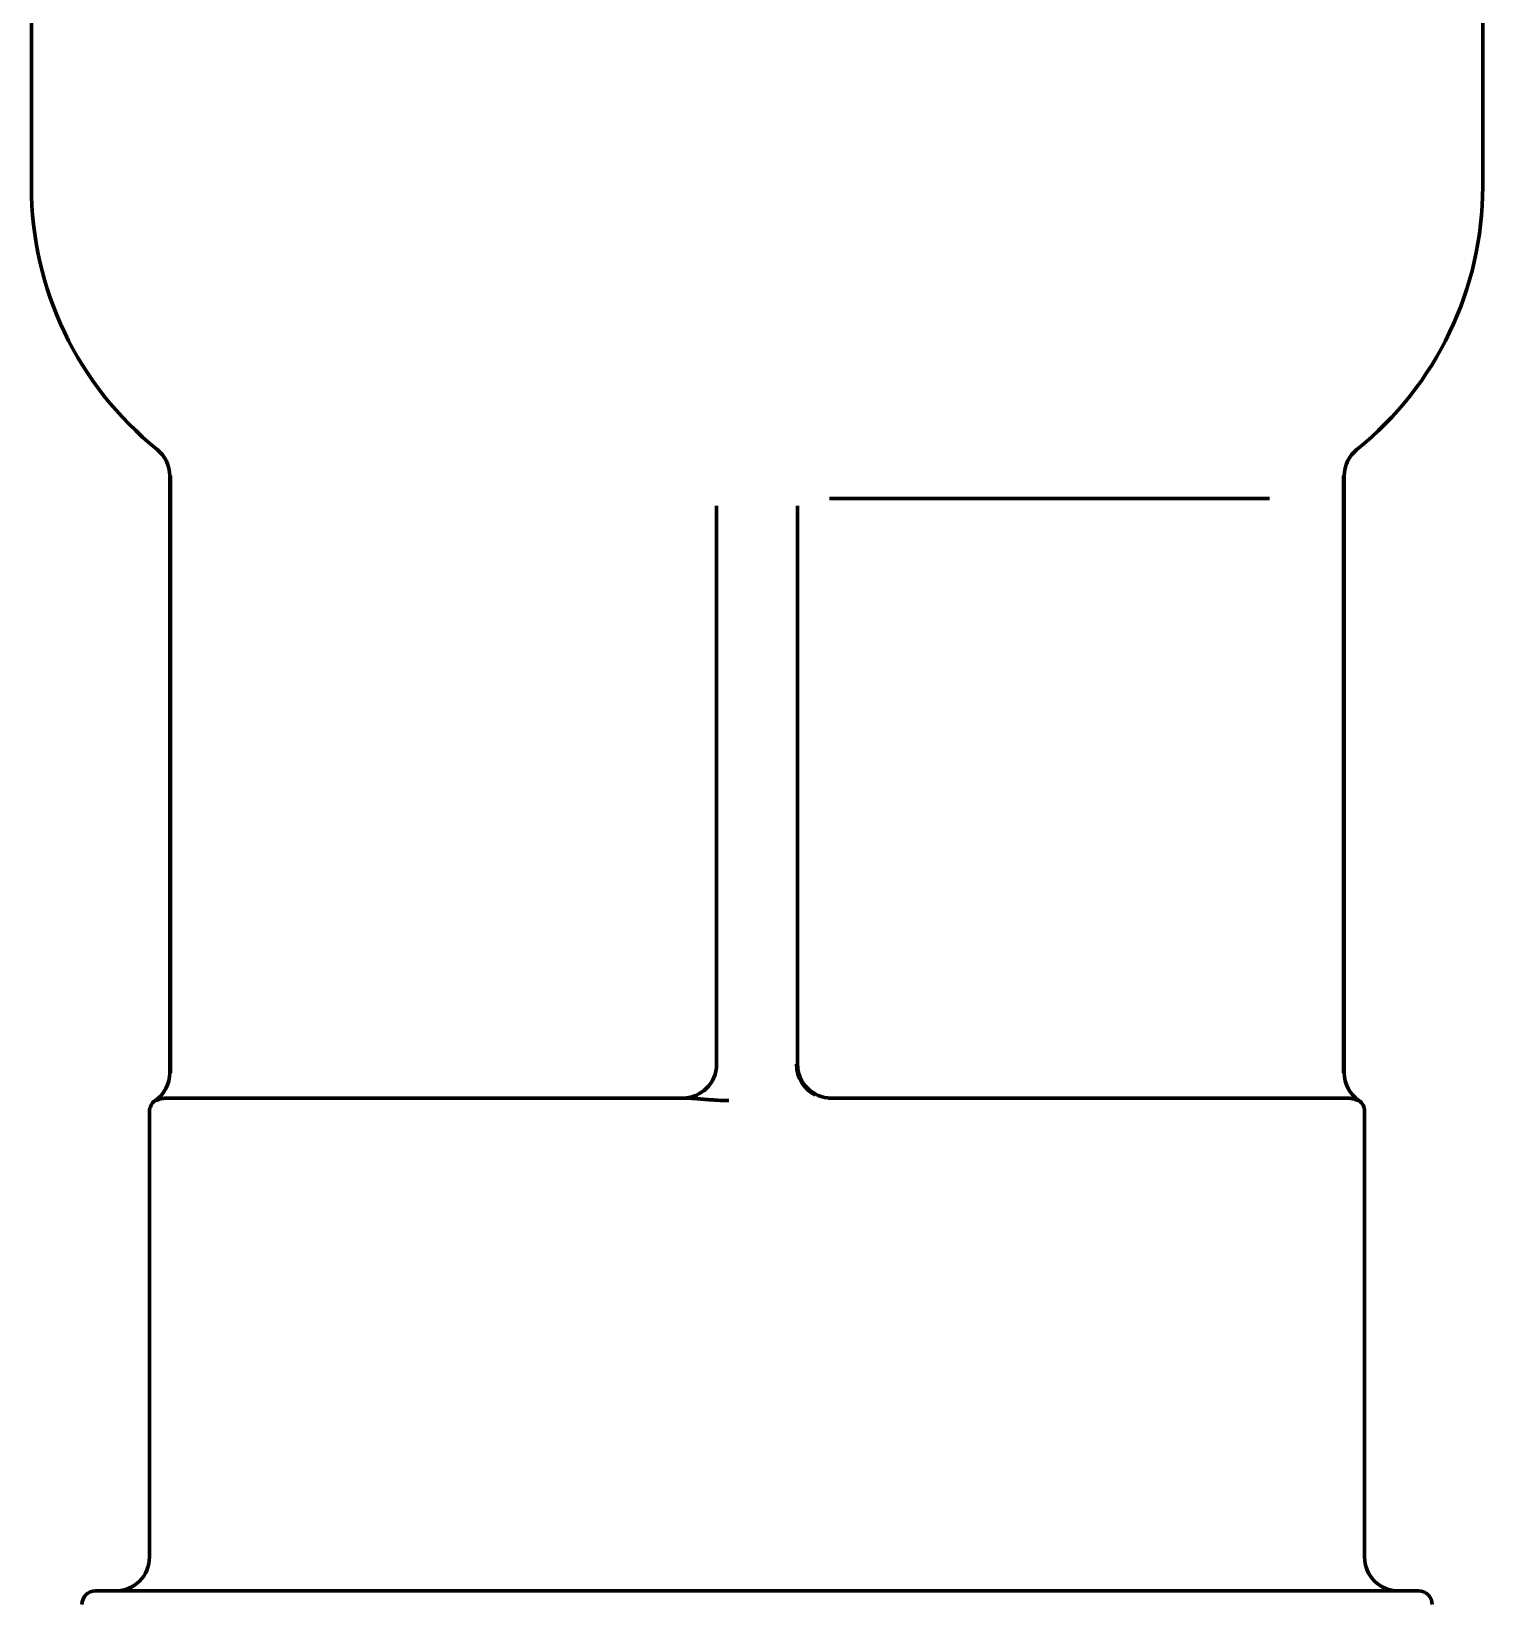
# Model space of a CAD drawing. Header units: inches. Extents: x -3055 to 7244, y 299 to 5591.
# Drawn here: x 3067.27 to 3088.77, y 1601.99 to 1625.19 of the extents above; entities that cross this region are included whole.
import ezdxf

# ---------------------------------------------------------------- set-up
doc = ezdxf.new("R2010")
doc.units = ezdxf.units.IN

msp = doc.modelspace()

# ---------------------------------------------------------------- linework, layer by layer
at = {"linetype": 'Continuous', "lineweight": 70}
for p, q in [((3067.269, 1648.386), (3067.269, 1622.886)), ((3088.769, 1622.886), (3088.769, 1648.385)), ((3069.319, 1618.602), (3069.319, 1609.76)), ((3069.328, 1618.602), (3069.328, 1609.76)), ((3086.709, 1609.76), (3086.709, 1618.602)), ((3086.719, 1609.76), (3086.719, 1618.602)), ((3085.61, 1618.268), (3079.092, 1618.268)), ((3077.419, 1618.159), (3077.419, 1609.886)), ((3078.619, 1609.886), (3078.619, 1618.159)), ((3076.963, 1609.386), (3069.282, 1609.386)), ((3076.963, 1609.386), (3077.138, 1609.422)), ((3086.755, 1609.386), (3079.074, 1609.386)), ((3069.019, 1609.186), (3069.019, 1602.586)), ((3087.019, 1602.586), (3087.019, 1609.186)), ((3068.219, 1602.086), (3087.819, 1602.086))]:
    msp.add_line(p, q, dxfattribs=at)
for centre, radius, start, end in [((3072.269, 1622.886), 5, 180, 231.1508), ((3083.769, 1622.886), 5, 308.8492, 0), ((3068.819, 1618.602), 0.5, 0, 51.1508), ((3087.219, 1618.602), 0.5, 128.8492, 180), ((3076.919, 1609.886), 0.5, 270, 0), ((3079.119, 1609.886), 0.5, 180, 270), ((3068.819, 1609.76), 0.5, 304.8499, 0), ((3087.219, 1609.76), 0.5, 180, 235.1501), ((3069.219, 1609.186), 0.2, 124.8499, 180), ((3086.819, 1609.186), 0.2, 0, 55.1501), ((3068.519, 1602.586), 0.5, 270, 0), ((3087.519, 1602.586), 0.5, 180, 270), ((3068.219, 1601.886), 0.2, 90, 180), ((3087.819, 1601.886), 0.2, 0, 90)]:
    msp.add_arc(centre, radius, start, end, dxfattribs=at)
msp.add_ellipse((3079.074, 1609.886), major_axis=(0, -0.5), ratio=0.936268, start_param=4.712389, end_param=5.872103, dxfattribs=at)
for points, knots in [([(3069.114, 1609.35), (3069.117, 1609.35), (3069.122, 1609.351), (3069.133, 1609.355), (3069.137, 1609.357), (3069.147, 1609.36), (3069.153, 1609.362), (3069.165, 1609.366), (3069.173, 1609.368), (3069.188, 1609.373), (3069.197, 1609.375), (3069.217, 1609.379), (3069.227, 1609.381), (3069.246, 1609.384), (3069.252, 1609.385), (3069.266, 1609.386), (3069.274, 1609.386), (3069.282, 1609.386)], [0, 0, 0, 0, 0.25, 0.25, 0.375, 0.375, 0.5, 0.5, 0.625, 0.625, 0.75, 0.75, 0.875, 0.875, 0.9375, 0.9375, 1, 1, 1, 1]), ([(3076.963, 1609.386), (3076.974, 1609.386), (3076.986, 1609.386), (3077.01, 1609.385), (3077.022, 1609.384), (3077.06, 1609.381), (3077.085, 1609.379), (3077.137, 1609.375), (3077.163, 1609.373), (3077.216, 1609.368), (3077.243, 1609.366), (3077.297, 1609.362), (3077.324, 1609.36), (3077.378, 1609.357), (3077.406, 1609.355), (3077.488, 1609.351), (3077.544, 1609.35), (3077.599, 1609.35)], [0, 0, 0, 0, 0.0625, 0.0625, 0.125, 0.125, 0.25, 0.25, 0.375, 0.375, 0.5, 0.5, 0.625, 0.625, 0.75, 0.75, 1, 1, 1, 1]), ([(3086.755, 1609.386), (3086.763, 1609.386), (3086.771, 1609.386), (3086.785, 1609.385), (3086.791, 1609.384), (3086.81, 1609.381), (3086.82, 1609.379), (3086.84, 1609.375), (3086.849, 1609.373), (3086.864, 1609.368), (3086.872, 1609.366), (3086.884, 1609.362), (3086.89, 1609.36), (3086.9, 1609.357), (3086.904, 1609.355), (3086.915, 1609.351), (3086.92, 1609.35), (3086.923, 1609.35)], [0, 0, 0, 0, 0.0625, 0.0625, 0.125, 0.125, 0.25, 0.25, 0.375, 0.375, 0.5, 0.5, 0.625, 0.625, 0.75, 0.75, 1, 1, 1, 1])]:
    msp.add_open_spline(points, degree=3, knots=knots, dxfattribs=at)

doc.saveas('drawing.dxf')
